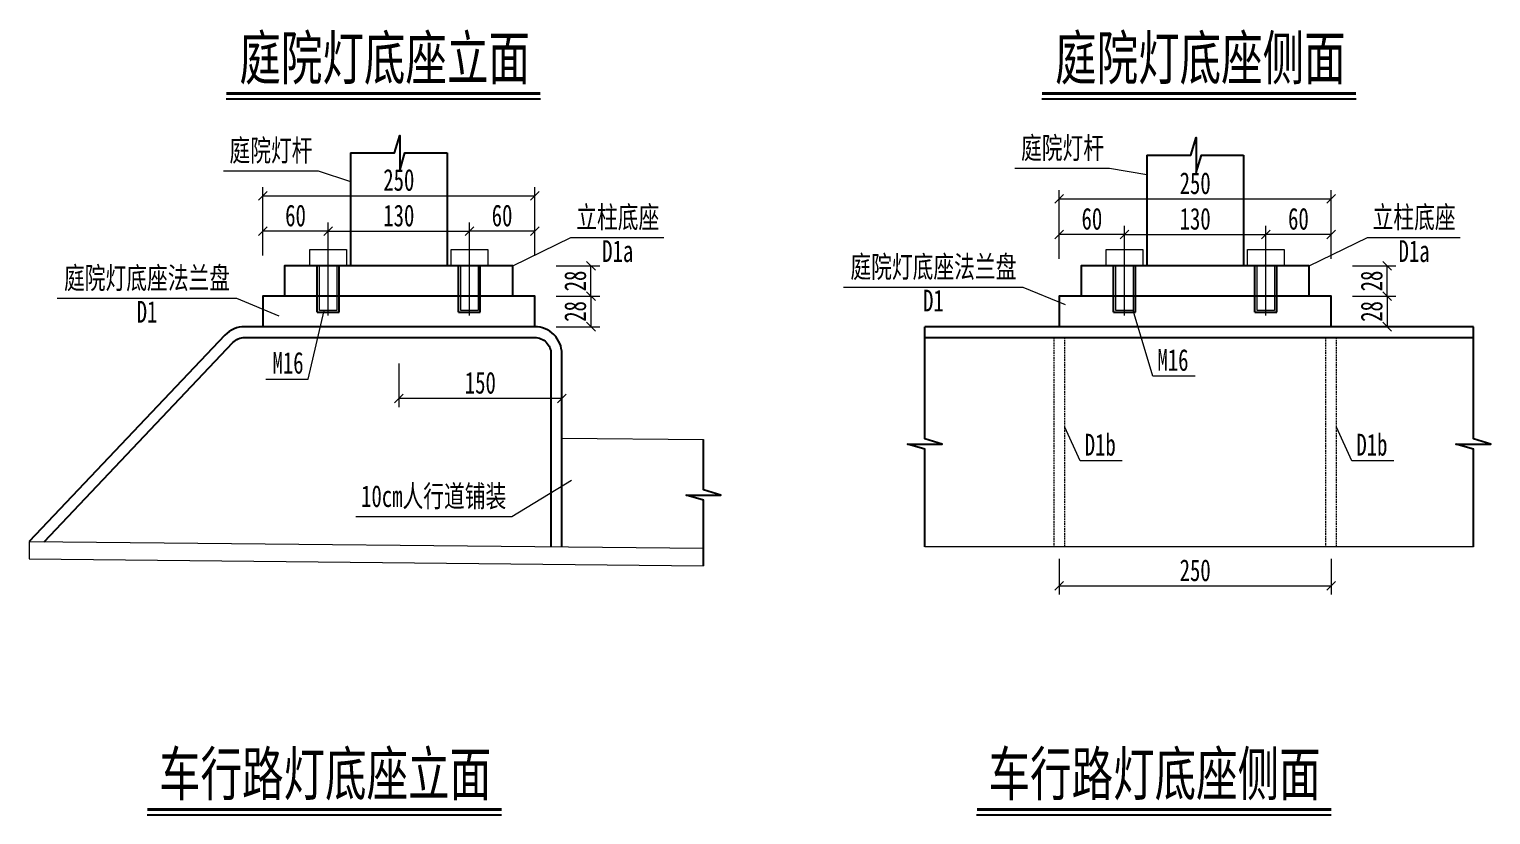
# Model space of a CAD drawing. Header units: millimetres. Extents: x -13368 to 383539, y -58537 to -26098.
# Drawn here: x 34902 to 36246, y -32307 to -31584 of the extents above; entities that cross this region are included whole.
import ezdxf
from ezdxf.enums import TextEntityAlignment as Align

# ---------------------------------------------------------------- set-up
doc = ezdxf.new("R2010")
doc.units = ezdxf.units.MM
doc.linetypes.add('CENTER2', pattern=[28.575, 19.05, -3.175, 3.175, -3.175])
doc.linetypes.add('DASHED', pattern=[0.75, 0.5, -0.25])
doc.layers.get('Defpoints').update_dxf_attribs({"color": 8})
for name, color, linetype, lineweight in [('中心线', 2, 'CENTER2', 15), ('文字', 7, 'Continuous', 15), ('标注线及字体', 2, 'Continuous', 15), ('细实线', 4, 'Continuous', 15), ('虚线', 7, 'DASHED', 13), ('钢板粗线', 1, 'Continuous', 25), ('钢板细线', 6, 'Continuous', 15)]:
    doc.layers.add(name, color=color, linetype=linetype, lineweight=lineweight)
doc.styles.add('111', font='', dxfattribs={"width": 0.7})
doc.styles.add('BM_Dim', font='', dxfattribs={"width": 0.85})
doc.styles.get('111').set_extended_font_data('仿宋_GB2312')
doc.styles.get('BM_Dim').set_extended_font_data('仿宋_GB2312')
doc.dimstyles.new('200', dxfattribs={"dimscale": 0, "dimtxt": 2.5, "dimasz": 1, "dimexe": 1, "dimexo": 1, "dimgap": 0.6, "dimtad": 1, "dimdec": 0, "dimdsep": 46, "dimtxsty": '111', "dimblk": 'OBLIQUE', "dimcen": 0, "dimclrd": 4, "dimclre": 4, "dimclrt": 4, "dimadec": 1, "dimazin": 2, "dimtfac": 1, "dimtdec": 0, "dimtix": 1, "dimtmove": 2, "dimatfit": 3, "dimfxl": 4, "dimfxlon": 1, "dimtolj": 1, "dimlwd": -1, "dimlwe": -1, "dimarcsym": 0})

# ---------------------------------------------------------------- blocks, each defined once
blk = doc.blocks.new('_Oblique')
at = {"color": 0, "linetype": 'ByBlock', "lineweight": -2}
blk.add_line((-0.5, -0.5), (0.5, 0.5), dxfattribs=at)
blk = doc.blocks.new('*D243')
at = {"layer": 'Defpoints', "color": 0}
for p in [(35366.5, -31737.5), (35116.5, -31800.5), (35366.5, -31800.5)]:
    blk.add_point(p, dxfattribs=at)
at = {"layer": '细实线', "color": 4}
for p, q in [((35116.5, -31769.5), (35116.5, -31729.5)), ((35366.5, -31769.5), (35366.5, -31729.5)), ((35116.5, -31737.5), (35366.5, -31737.5))]:
    blk.add_line(p, q, dxfattribs=at)
at = {"layer": '细实线', "color": 4, "xscale": 8, "yscale": 8, "zscale": 8, "rotation": 180}
blk.add_blockref('_Oblique', (35116.5, -31737.5), dxfattribs=at)
at = {"layer": '细实线', "color": 4, "xscale": 8, "yscale": 8, "zscale": 8}
blk.add_blockref('_Oblique', (35366.5, -31737.5), dxfattribs=at)
at = {"layer": '细实线', "color": 4, "insert": (35241.5, -31723.1), "char_height": 20, "attachment_point": 5, "style": '111'}
blk.add_mtext('\\A1;250', dxfattribs=at)
blk = doc.blocks.new('*D244')
at = {"layer": 'Defpoints', "color": 0}
for p in [(35241.5, -31857.9), (35391.5, -31897.8), (35241.5, -31923.9)]:
    blk.add_point(p, dxfattribs=at)
at = {"layer": '细实线', "color": 4}
for p, q in [((35241.5, -31891.9), (35241.5, -31931.9)), ((35391.5, -31905.8), (35391.5, -31931.9)), ((35391.5, -31923.9), (35241.5, -31923.9))]:
    blk.add_line(p, q, dxfattribs=at)
at = {"layer": '细实线', "color": 4, "xscale": 8, "yscale": 8, "zscale": 8, "rotation": 180}
blk.add_blockref('_Oblique', (35241.5, -31923.9), dxfattribs=at)
at = {"layer": '细实线', "color": 4, "xscale": 8, "yscale": 8, "zscale": 8}
blk.add_blockref('_Oblique', (35391.5, -31923.9), dxfattribs=at)
at = {"layer": '细实线', "color": 4, "insert": (35316.5, -31909.6), "char_height": 20, "attachment_point": 5, "style": '111'}
blk.add_mtext('\\A1;150', dxfattribs=at)
blk = doc.blocks.new('*D245')
at = {"layer": 'Defpoints', "color": 0}
for p in [(35361.7, -31829.9), (35361.7, -31857.9), (35418.3, -31857.9)]:
    blk.add_point(p, dxfattribs=at)
at = {"layer": '细实线', "color": 4}
for p, q in [((35386.3, -31829.9), (35426.3, -31829.9)), ((35418.3, -31829.9), (35418.3, -31857.9)), ((35386.3, -31857.9), (35426.3, -31857.9))]:
    blk.add_line(p, q, dxfattribs=at)
at = {"layer": '细实线', "color": 4, "xscale": 8, "yscale": 8, "zscale": 8}
for p, rotation in [((35418.3, -31829.9), 90), ((35418.3, -31857.9), 270)]:
    blk.add_blockref('_Oblique', p, dxfattribs=dict(at, rotation=rotation))
at = {"layer": '细实线', "color": 4, "insert": (35403.9, -31843.9), "char_height": 20, "attachment_point": 5, "rotation": 90, "style": '111'}
blk.add_mtext('\\A1;28', dxfattribs=at)
blk = doc.blocks.new('*D255')
at = {"layer": 'Defpoints', "color": 0}
for p in [(35306.5, -31770.1), (35176.5, -31800.5), (35306.5, -31800.5)]:
    blk.add_point(p, dxfattribs=at)
at = {"layer": '细实线', "color": 4}
for p, q in [((35176.5, -31792.5), (35176.5, -31762.1)), ((35176.5, -31770.1), (35306.5, -31770.1)), ((35306.5, -31792.5), (35306.5, -31762.1))]:
    blk.add_line(p, q, dxfattribs=at)
at = {"layer": '细实线', "color": 4, "xscale": 8, "yscale": 8, "zscale": 8, "rotation": 180}
blk.add_blockref('_Oblique', (35176.5, -31770.1), dxfattribs=at)
at = {"layer": '细实线', "color": 4, "xscale": 8, "yscale": 8, "zscale": 8}
blk.add_blockref('_Oblique', (35306.5, -31770.1), dxfattribs=at)
at = {"layer": '细实线', "color": 4, "insert": (35241.5, -31755.8), "char_height": 20, "attachment_point": 5, "style": '111'}
blk.add_mtext('\\A1;130', dxfattribs=at)
blk = doc.blocks.new('*D256')
at = {"layer": 'Defpoints', "color": 0}
for p in [(35306.5, -31770.1), (35306.5, -31800.5), (35366.5, -31800.5)]:
    blk.add_point(p, dxfattribs=at)
at = {"layer": '细实线', "color": 4}
for p, q in [((35306.5, -31792.5), (35306.5, -31762.1)), ((35366.5, -31770.1), (35306.5, -31770.1)), ((35366.5, -31792.5), (35366.5, -31762.1))]:
    blk.add_line(p, q, dxfattribs=at)
at = {"layer": '细实线', "color": 4, "xscale": 8, "yscale": 8, "zscale": 8, "rotation": 180}
blk.add_blockref('_Oblique', (35306.5, -31770.1), dxfattribs=at)
at = {"layer": '细实线', "color": 4, "xscale": 8, "yscale": 8, "zscale": 8}
blk.add_blockref('_Oblique', (35366.5, -31770.1), dxfattribs=at)
at = {"layer": '细实线', "color": 4, "insert": (35336.5, -31755.8), "char_height": 20, "attachment_point": 5, "style": '111'}
blk.add_mtext('\\A1;60', dxfattribs=at)
blk = doc.blocks.new('*D312')
at = {"layer": 'Defpoints', "color": 0}
for p in [(35849.1, -32063.4), (36099.1, -32063.4), (36099.1, -32096.3)]:
    blk.add_point(p, dxfattribs=at)
at = {"layer": '细实线', "color": 4}
for p, q in [((35849.1, -32071.4), (35849.1, -32104.3)), ((36099.1, -32071.4), (36099.1, -32104.3)), ((35849.1, -32096.3), (36099.1, -32096.3))]:
    blk.add_line(p, q, dxfattribs=at)
at = {"layer": '细实线', "color": 4, "xscale": 8, "yscale": 8, "zscale": 8, "rotation": 180}
blk.add_blockref('_Oblique', (35849.1, -32096.3), dxfattribs=at)
at = {"layer": '细实线', "color": 4, "xscale": 8, "yscale": 8, "zscale": 8}
blk.add_blockref('_Oblique', (36099.1, -32096.3), dxfattribs=at)
at = {"layer": '细实线', "color": 4, "insert": (35974.1, -32082), "char_height": 20, "attachment_point": 5, "style": '111'}
blk.add_mtext('\\A1;250', dxfattribs=at)
blk = doc.blocks.new('*D313')
at = {"layer": 'Defpoints', "color": 0}
for p in [(35116.5, -31770.1), (35116.5, -31800.5), (35176.5, -31800.9)]:
    blk.add_point(p, dxfattribs=at)
at = {"layer": '细实线', "color": 4}
for p, q in [((35116.5, -31792.5), (35116.5, -31762.1)), ((35176.5, -31770.1), (35116.5, -31770.1)), ((35176.5, -31792.9), (35176.5, -31762.1))]:
    blk.add_line(p, q, dxfattribs=at)
at = {"layer": '细实线', "color": 4, "xscale": 8, "yscale": 8, "zscale": 8, "rotation": 180}
blk.add_blockref('_Oblique', (35116.5, -31770.1), dxfattribs=at)
at = {"layer": '细实线', "color": 4, "xscale": 8, "yscale": 8, "zscale": 8}
blk.add_blockref('_Oblique', (35176.5, -31770.1), dxfattribs=at)
at = {"layer": '细实线', "color": 4, "insert": (35146.5, -31755.8), "char_height": 20, "attachment_point": 5, "style": '111'}
blk.add_mtext('\\A1;60', dxfattribs=at)
blk = doc.blocks.new('*D314')
at = {"layer": 'Defpoints', "color": 0}
for p in [(36099.1, -31740.4), (35849.1, -31803.5), (36099.1, -31803.5)]:
    blk.add_point(p, dxfattribs=at)
at = {"layer": '细实线', "color": 4}
for p, q in [((35849.1, -31772.4), (35849.1, -31732.4)), ((35849.1, -31740.4), (36099.1, -31740.4)), ((36099.1, -31772.4), (36099.1, -31732.4))]:
    blk.add_line(p, q, dxfattribs=at)
at = {"layer": '细实线', "color": 4, "xscale": 8, "yscale": 8, "zscale": 8, "rotation": 180}
blk.add_blockref('_Oblique', (35849.1, -31740.4), dxfattribs=at)
at = {"layer": '细实线', "color": 4, "xscale": 8, "yscale": 8, "zscale": 8}
blk.add_blockref('_Oblique', (36099.1, -31740.4), dxfattribs=at)
at = {"layer": '细实线', "color": 4, "insert": (35974.1, -31726.1), "char_height": 20, "attachment_point": 5, "style": '111'}
blk.add_mtext('\\A1;250', dxfattribs=at)
blk = doc.blocks.new('*D315')
at = {"layer": 'Defpoints', "color": 0}
for p in [(36039.1, -31773.1), (35909.1, -31801.9), (36039.1, -31801.9)]:
    blk.add_point(p, dxfattribs=at)
at = {"layer": '细实线', "color": 4}
for p, q in [((35909.1, -31793.9), (35909.1, -31765.1)), ((36039.1, -31793.9), (36039.1, -31765.1)), ((35909.1, -31773.1), (36039.1, -31773.1))]:
    blk.add_line(p, q, dxfattribs=at)
at = {"layer": '细实线', "color": 4, "xscale": 8, "yscale": 8, "zscale": 8, "rotation": 180}
blk.add_blockref('_Oblique', (35909.1, -31773.1), dxfattribs=at)
at = {"layer": '细实线', "color": 4, "xscale": 8, "yscale": 8, "zscale": 8}
blk.add_blockref('_Oblique', (36039.1, -31773.1), dxfattribs=at)
at = {"layer": '细实线', "color": 4, "insert": (35974.1, -31758.8), "char_height": 20, "attachment_point": 5, "style": '111'}
blk.add_mtext('\\A1;130', dxfattribs=at)
blk = doc.blocks.new('*D316')
at = {"layer": 'Defpoints', "color": 0}
for p in [(36039.1, -31773.1), (36039.1, -31801.9), (36099.1, -31803.5)]:
    blk.add_point(p, dxfattribs=at)
at = {"layer": '细实线', "color": 4}
for p, q in [((36039.1, -31793.9), (36039.1, -31765.1)), ((36099.1, -31795.5), (36099.1, -31765.1)), ((36099.1, -31773.1), (36039.1, -31773.1))]:
    blk.add_line(p, q, dxfattribs=at)
at = {"layer": '细实线', "color": 4, "xscale": 8, "yscale": 8, "zscale": 8, "rotation": 180}
blk.add_blockref('_Oblique', (36039.1, -31773.1), dxfattribs=at)
at = {"layer": '细实线', "color": 4, "xscale": 8, "yscale": 8, "zscale": 8}
blk.add_blockref('_Oblique', (36099.1, -31773.1), dxfattribs=at)
at = {"layer": '细实线', "color": 4, "insert": (36069.1, -31758.8), "char_height": 20, "attachment_point": 5, "style": '111'}
blk.add_mtext('\\A1;60', dxfattribs=at)
blk = doc.blocks.new('*D317')
at = {"layer": 'Defpoints', "color": 0}
for p in [(35849.1, -31773.1), (35849.1, -31803.5), (35909.1, -31801.9)]:
    blk.add_point(p, dxfattribs=at)
at = {"layer": '细实线', "color": 4}
for p, q in [((35849.1, -31795.5), (35849.1, -31765.1)), ((35909.1, -31793.9), (35909.1, -31765.1)), ((35909.1, -31773.1), (35849.1, -31773.1))]:
    blk.add_line(p, q, dxfattribs=at)
at = {"layer": '细实线', "color": 4, "xscale": 8, "yscale": 8, "zscale": 8, "rotation": 180}
blk.add_blockref('_Oblique', (35849.1, -31773.1), dxfattribs=at)
at = {"layer": '细实线', "color": 4, "xscale": 8, "yscale": 8, "zscale": 8}
blk.add_blockref('_Oblique', (35909.1, -31773.1), dxfattribs=at)
at = {"layer": '细实线', "color": 4, "insert": (35879.1, -31758.8), "char_height": 20, "attachment_point": 5, "style": '111'}
blk.add_mtext('\\A1;60', dxfattribs=at)
blk = doc.blocks.new('*D343')
at = {"layer": 'Defpoints', "color": 0}
for p in [(35361.7, -31801.9), (35418.3, -31801.9), (35361.7, -31829.9)]:
    blk.add_point(p, dxfattribs=at)
at = {"layer": '细实线', "color": 4}
for p, q in [((35386.3, -31801.9), (35426.3, -31801.9)), ((35418.3, -31829.9), (35418.3, -31801.9)), ((35386.3, -31829.9), (35426.3, -31829.9))]:
    blk.add_line(p, q, dxfattribs=at)
at = {"layer": '细实线', "color": 4, "xscale": 8, "yscale": 8, "zscale": 8}
for p, rotation in [((35418.3, -31801.9), 90), ((35418.3, -31829.9), 270)]:
    blk.add_blockref('_Oblique', p, dxfattribs=dict(at, rotation=rotation))
at = {"layer": '细实线', "color": 4, "insert": (35403.9, -31815.9), "char_height": 20, "attachment_point": 5, "rotation": 90, "style": '111'}
blk.add_mtext('\\A1;28', dxfattribs=at)
blk = doc.blocks.new('*D345')
at = {"layer": 'Defpoints', "color": 0}
for p in [(36094.3, -31801.9), (36150.8, -31801.9), (36094.3, -31829.9)]:
    blk.add_point(p, dxfattribs=at)
at = {"layer": '细实线', "color": 4}
for p, q in [((36118.8, -31801.9), (36158.8, -31801.9)), ((36150.8, -31829.9), (36150.8, -31801.9)), ((36118.8, -31829.9), (36158.8, -31829.9))]:
    blk.add_line(p, q, dxfattribs=at)
at = {"layer": '细实线', "color": 4, "xscale": 8, "yscale": 8, "zscale": 8}
for p, rotation in [((36150.8, -31801.9), 90), ((36150.8, -31829.9), 270)]:
    blk.add_blockref('_Oblique', p, dxfattribs=dict(at, rotation=rotation))
at = {"layer": '细实线', "color": 4, "insert": (36136.5, -31815.9), "char_height": 20, "attachment_point": 5, "rotation": 90, "style": '111'}
blk.add_mtext('\\A1;28', dxfattribs=at)
blk = doc.blocks.new('*D344')
at = {"layer": 'Defpoints', "color": 0}
for p in [(36094.3, -31829.9), (36094.3, -31857.9), (36150.8, -31857.9)]:
    blk.add_point(p, dxfattribs=at)
at = {"layer": '细实线', "color": 4}
for p, q in [((36118.8, -31829.9), (36158.8, -31829.9)), ((36150.8, -31829.9), (36150.8, -31857.9)), ((36118.8, -31857.9), (36158.8, -31857.9))]:
    blk.add_line(p, q, dxfattribs=at)
at = {"layer": '细实线', "color": 4, "xscale": 8, "yscale": 8, "zscale": 8}
for p, rotation in [((36150.8, -31829.9), 90), ((36150.8, -31857.9), 270)]:
    blk.add_blockref('_Oblique', p, dxfattribs=dict(at, rotation=rotation))
at = {"layer": '细实线', "color": 4, "insert": (36136.5, -31843.9), "char_height": 20, "attachment_point": 5, "rotation": 90, "style": '111'}
blk.add_mtext('\\A1;28', dxfattribs=at)

msp = doc.modelspace()

# ---------------------------------------------------------------- linework, layer by layer
at = {"color": 4}
for p, q in [((35082.7, -31648.3), (35371.7, -31648.3)), ((35833.1, -31648.3), (36122.1, -31648.3)), ((35009.9, -32306.7), (35336, -32306.7)), ((35773, -32306.7), (36099.1, -32306.7))]:
    msp.add_line(p, q, dxfattribs=at)
at = {"color": 6, "const_width": 2.88}
for points in [[(35082.7, -31643.5), (35371.7, -31643.5)], [(35833.1, -31643.5), (36122.1, -31643.5)], [(35010.2, -32301.9), (35336.2, -32301.9)], [(35773.3, -32301.9), (36099.3, -32301.9)]]:
    msp.add_lwpolyline(points, dxfattribs=at)
at = {"color": 4}
for points in [[(35197, -31698.2), (35237.6, -31698.2), (35242.4, -31682.2), (35242.4, -31714.2), (35247.2, -31698.2), (35253.6, -31698.2), (35286, -31698.2)], [(35929.6, -31700.1), (35970.2, -31700.1), (35975, -31684.1), (35975, -31716.1), (35979.8, -31700.1), (35986.2, -31700.1), (36018.6, -31700.1)], [(35725.5, -32060.4), (35725.5, -31970.6), (35709.5, -31965.8), (35741.5, -31965.8), (35725.5, -31961), (35725.5, -31954.6), (35725.5, -31857.9)], [(36230, -32060.4), (36230, -31970.6), (36214, -31965.8), (36246, -31965.8), (36230, -31961), (36230, -31954.6), (36230, -31857.9)], [(35521.8, -32077.7), (35521.8, -32017.5), (35505.8, -32012.7), (35537.8, -32012.7), (35521.8, -32007.9), (35521.8, -32001.5), (35521.8, -31961.7)]]:
    msp.add_lwpolyline(points, dxfattribs=at)
at = {"layer": '中心线', "ltscale": 3}
for p, q in [((35176.5, -31847.7), (35176.5, -31781.9)), ((35909.1, -31847.7), (35909.1, -31781.9)), ((35306.5, -31847.7), (35306.5, -31791.9)), ((36039.1, -31847.7), (36039.1, -31791.9))]:
    msp.add_line(p, q, dxfattribs=at)
at = {"layer": '细实线'}
for p, q in [((35080.1, -31714.5), (35167.2, -31714.5)), ((35167.2, -31714.5), (35197, -31724.4)), ((35808.2, -31712.2), (35895.4, -31712.2)), ((35895.4, -31712.2), (35929.6, -31718)), ((35346.5, -31801.9), (35399.9, -31775.9)), ((35399.9, -31775.9), (35485.4, -31775.9)), ((36079.1, -31801.9), (36132.5, -31775.9)), ((36132.5, -31775.9), (36218, -31775.9)), ((35650.7, -31821.5), (35815.5, -31821.5)), ((35815.5, -31821.5), (35854.6, -31837.5)), ((34927.3, -31831.8), (35092.1, -31831.8)), ((35092.1, -31831.8), (35131.2, -31847.9)), ((35158.2, -31906.1), (35172.8, -31843.1)), ((35935.1, -31903.5), (35917.1, -31843.1)), ((35195.5, -31857.9), (35287.5, -31857.9)), ((35974, -31903.5), (35935.1, -31903.5)), ((35119.3, -31906.1), (35158.2, -31906.1)), ((35868.2, -31981.4), (35854.2, -31950.4)), ((36118.1, -31981.4), (36104.1, -31950.4)), ((35907.1, -31981.4), (35868.2, -31981.4)), ((36157, -31981.4), (36118.1, -31981.4)), ((35345.5, -32032.4), (35400.5, -31999)), ((35201.9, -32032.4), (35345.5, -32032.4)), ((36230, -32060.4), (35725.5, -32060.4))]:
    msp.add_line(p, q, dxfattribs=at)
for points in [[(35159.6, -31786.8), (35193.5, -31786.8), (35193.5, -31801.9), (35159.6, -31801.9)], [(35289.6, -31786.8), (35323.5, -31786.8), (35323.5, -31801.9), (35289.6, -31801.9)], [(35892.2, -31786.8), (35926, -31786.8), (35926, -31801.9), (35892.2, -31801.9)], [(36022.2, -31786.8), (36056, -31786.8), (36056, -31801.9), (36022.2, -31801.9)], [(35168.5, -31801.9), (35184.5, -31801.9), (35184.5, -31843.1), (35168.5, -31843.1)], [(35298.5, -31801.9), (35314.5, -31801.9), (35314.5, -31843.1), (35298.5, -31843.1)], [(35901.1, -31801.9), (35917.1, -31801.9), (35917.1, -31843.1), (35901.1, -31843.1)], [(36031.1, -31801.9), (36047.1, -31801.9), (36047.1, -31843.1), (36031.1, -31843.1)]]:
    msp.add_lwpolyline(points, close=True, dxfattribs=at)
at = {"layer": '虚线', "ltscale": 3}
for p, q in [((35844.1, -31867.9), (35844.1, -32060.3)), ((35854.1, -32060.4), (35854.1, -31867.9)), ((36094.1, -31867.9), (36094.1, -32060.3)), ((36104.1, -32060.4), (36104.1, -31867.9))]:
    msp.add_line(p, q, dxfattribs=at)
at = {"layer": '钢板粗线'}
for p, q in [((35197, -31698.2), (35197, -31801.9)), ((35286, -31698.2), (35286, -31801.9)), ((35929.6, -31700.1), (35929.6, -31801.9)), ((36018.6, -31700.1), (36018.6, -31801.9)), ((35166.5, -31844.5), (35166.5, -31801.9)), ((35186.5, -31844.5), (35186.5, -31801.9)), ((35296.5, -31844.5), (35296.5, -31801.9)), ((35316.5, -31844.5), (35316.5, -31801.9)), ((35899.1, -31844.5), (35899.1, -31801.9)), ((35919.1, -31844.5), (35919.1, -31801.9)), ((36029.1, -31844.5), (36029.1, -31801.9)), ((36049.1, -31844.5), (36049.1, -31801.9)), ((35166.5, -31844.5), (35186.5, -31844.5)), ((35296.5, -31844.5), (35316.5, -31844.5)), ((35899.1, -31844.5), (35919.1, -31844.5)), ((36029.1, -31844.5), (36049.1, -31844.5)), ((36230, -31857.9), (35725.5, -31857.9)), ((35725.5, -31867.9), (36230, -31867.9))]:
    msp.add_line(p, q, dxfattribs=at)
for points in [[(35346.5, -31829.9), (35346.5, -31801.9), (35136.5, -31801.9), (35136.5, -31829.9)], [(36079.1, -31829.9), (36079.1, -31801.9), (35869.1, -31801.9), (35869.1, -31829.9)], [(35366.5, -31857.9), (35366.5, -31829.9), (35116.5, -31829.9), (35116.5, -31857.9)], [(36099.1, -31857.9), (36099.1, -31829.9), (35849.1, -31829.9), (35849.1, -31857.9)]]:
    msp.add_lwpolyline(points, dxfattribs=at)
for points in [[(35391.5, -32060.4), (35391.5, -31882.9, 0.414214), (35366.5, -31857.9), (35099.8, -31857.9, 0.205732), (35081.6, -31865.7), (34901.5, -32055.5)], [(34915.2, -32055.6), (35088.9, -31872.5, -0.205732), (35099.8, -31867.9), (35366.5, -31867.9, -0.414214), (35381.5, -31882.9), (35381.5, -32060.3)]]:
    msp.add_lwpolyline(points, format="xyb", dxfattribs=at)
at = {"layer": '钢板细线'}
msp.add_line((34901.5, -32055.5), (34901.5, -32071.5), dxfattribs=at)
for points in [[(35391.5, -31960.4), (35521.8, -31961.7)], [(34901.5, -32055.5), (35521.8, -32061.7)], [(34901.5, -32071.5), (35521.8, -32077.7)]]:
    msp.add_lwpolyline(points, dxfattribs=at)

# ---------------------------------------------------------------- texts
at = {"layer": '文字', "style": 'BM_Dim', "width": 0.7}
for s, p in [('庭院灯杆', (35123.9, -31711.8)), ('庭院灯杆', (35852.1, -31709.5)), ('立柱底座', (35442.9, -31773.2)), ('立柱底座', (36175.5, -31773.2)), ('D1a', (35442.9, -31804.4)), ('D1a', (36175.5, -31804.4)), ('庭院灯底座法兰盘', (35733.3, -31818.8)), ('庭院灯底座法兰盘', (35009.9, -31829.1)), ('D1', (35733.3, -31849.9)), ('D1', (35009.9, -31860.2)), ('M16', (35953.7, -31904.5)), ('M16', (35139.6, -31907.1)), ('D1b', (35886.8, -31982.4)), ('D1b', (36136.7, -31982.4)), ('10cm人行道铺装', (35273.6, -32029.7))]:
    msp.add_text(s, height=20, dxfattribs=at).set_placement(p, align=Align.BOTTOM_CENTER)
at = {"layer": '标注线及字体', "color": 0, "style": '111', "width": 0.7}
for s, p in [('庭院灯底座立面', (35228.5, -31609.9)), ('庭院灯底座侧面', (35978.9, -31609.9)), ('车行路灯底座立面', (35173.7, -32268.2)), ('车行路灯底座侧面', (35936.8, -32268.2))]:
    msp.add_text(s, height=40, dxfattribs=at).set_placement(p, align=Align.MIDDLE)

# ---------------------------------------------------------------- dimensions: what is measured, and where the dimension line sits
at = {"layer": '细实线'}
for base, p1, p2, picture, middle in [((35366.5, -31737.5), (35116.5, -31800.5), (35366.5, -31800.5), '*D243', (35241.5, -31723.1)), ((36099.1, -31740.4), (35849.1, -31803.5), (36099.1, -31803.5), '*D314', (35974.1, -31726.1)), ((35116.5, -31770.1), (35176.5, -31800.9), (35116.5, -31800.5), '*D313', (35146.5, -31755.8)), ((35306.5, -31770.1), (35176.5, -31800.5), (35306.5, -31800.5), '*D255', (35241.5, -31755.8)), ((35849.1, -31773.1), (35909.1, -31801.9), (35849.1, -31803.5), '*D317', (35879.1, -31758.8)), ((36039.1, -31773.1), (35909.1, -31801.9), (36039.1, -31801.9), '*D315', (35974.1, -31758.8)), ((36099.1, -32096.3), (35849.1, -32063.4), (36099.1, -32063.4), '*D312', (35974.1, -32082))]:
    dim = msp.add_linear_dim(base=base, p1=p1, p2=p2, dimstyle='200', override={"dimscale": 8, "dimblk": 'Oblique'}, dxfattribs=at)
    dim.commit()
    dim.dimension.update_dxf_attribs({"geometry": picture, "text_midpoint": middle})
for base, p1, p2, angle, picture, middle in [((35306.5, -31770.1), (35366.5, -31800.5), (35306.5, -31800.5), 180, '*D256', (35336.5, -31755.8)), ((36039.1, -31773.1), (36099.1, -31803.5), (36039.1, -31801.9), 180, '*D316', (36069.1, -31758.8)), ((35418.3, -31801.9), (35361.7, -31829.9), (35361.7, -31801.9), 270, '*D343', (35403.9, -31815.9)), ((36150.8, -31801.9), (36094.3, -31829.9), (36094.3, -31801.9), 270, '*D345', (36136.5, -31815.9)), ((35418.3, -31857.9), (35361.7, -31829.9), (35361.7, -31857.9), 90, '*D245', (35403.9, -31843.9)), ((36150.8, -31857.9), (36094.3, -31829.9), (36094.3, -31857.9), 90, '*D344', (36136.5, -31843.9)), ((35241.5, -31923.9), (35391.5, -31897.8), (35241.5, -31857.9), 180, '*D244', (35316.5, -31909.6))]:
    dim = msp.add_linear_dim(base=base, p1=p1, p2=p2, angle=angle, dimstyle='200', override={"dimscale": 8, "dimblk": 'Oblique'}, dxfattribs=at)
    dim.commit()
    dim.dimension.update_dxf_attribs({"geometry": picture, "text_midpoint": middle})

doc.saveas('drawing.dxf')
